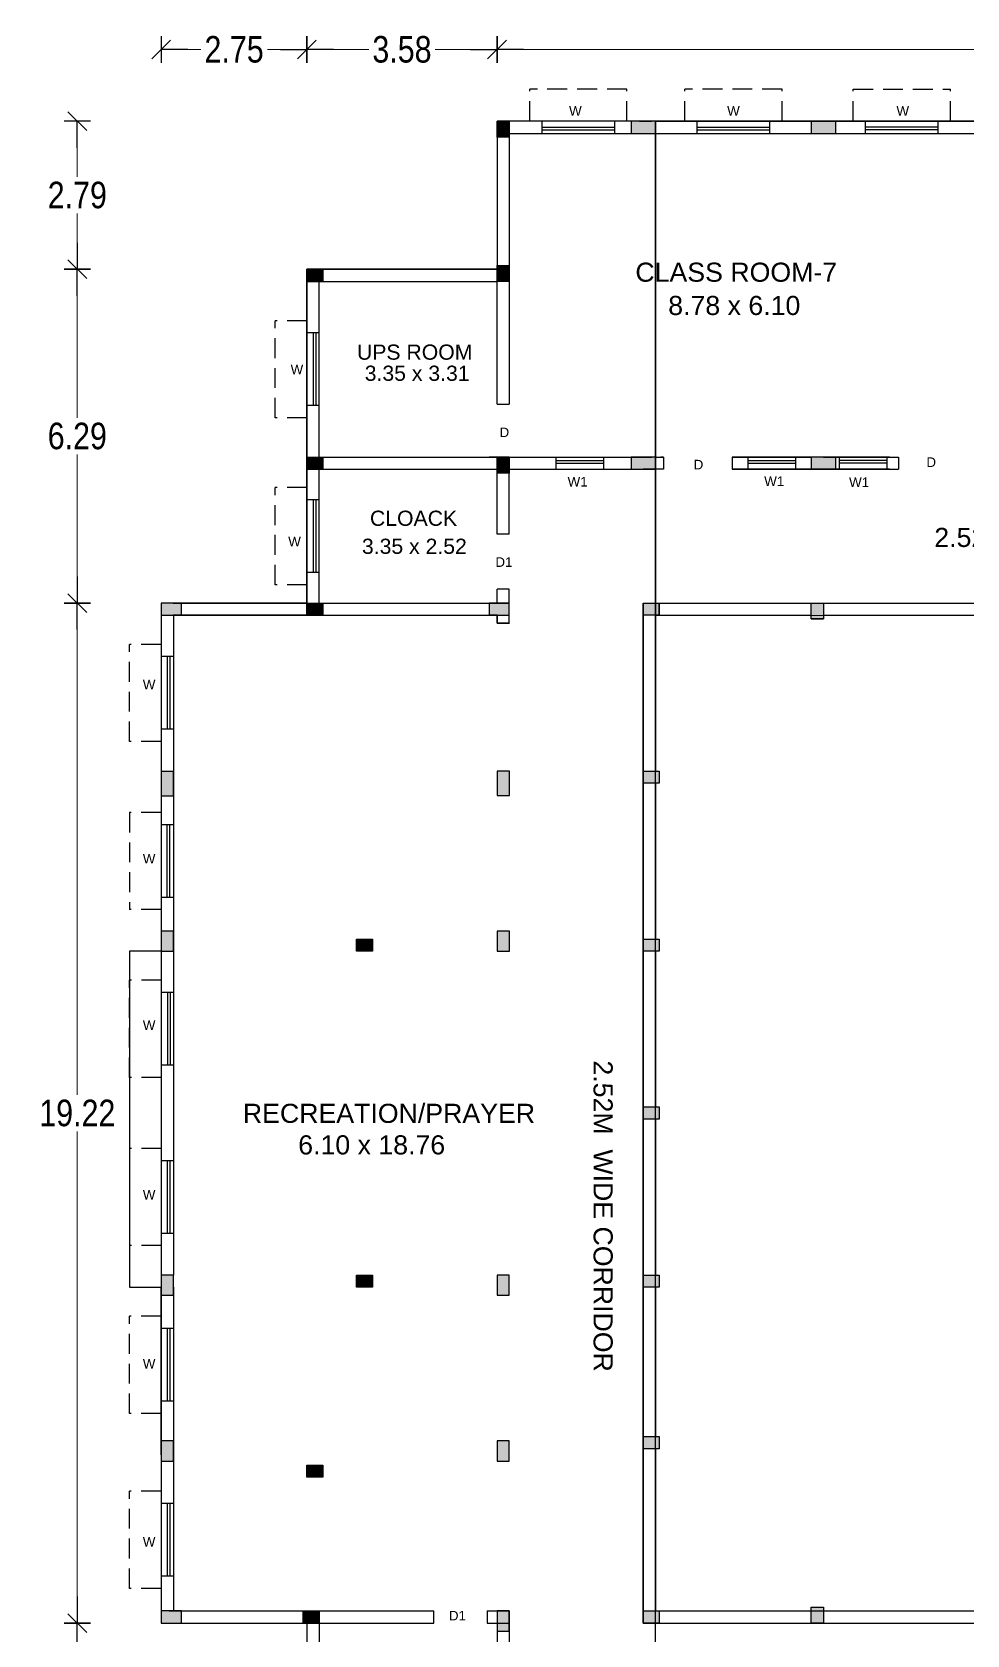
# Model space of a CAD drawing. Header units: metres. Extents: x 54 to 366, y 88 to 219.
# Drawn here: x 119.43 to 137.04, y 187.24 to 217.44 of the extents above; entities that cross this region are included whole.
import ezdxf

# ---------------------------------------------------------------- set-up
doc = ezdxf.new("R2010")
doc.units = ezdxf.units.M
doc.linetypes.add('HIDDEN2', pattern=[0.1875, 0.125, -0.0625])
doc.layers.get('Defpoints').update_dxf_attribs({"lineweight": 18})
doc.layers.add('BLK_1_FLR_1_BLT_UP_AREA_EXISTING', color=26, linetype='Continuous')
doc.layers.add('ED', color=7, linetype='Continuous')
doc.styles.get("Standard").update_dxf_attribs({"font": 'arial.ttf', "height": 0.5})
doc.styles.add('style1', font='ARIALN.TTF', dxfattribs={"height": 0.5})
doc.dimstyles.new('11', dxfattribs={"dimtxt": 0.5, "dimasz": 0.5, "dimexe": 0.18, "dimexo": 0.0625, "dimgap": 0.09, "dimtad": 0, "dimtih": 1, "dimtoh": 1, "dimzin": 0, "dimdsep": 46, "dimtxsty": 'style1', "dimblk": 'AR', "dimcen": 0.09, "dimse1": 1, "dimse2": 1, "dimclrd": 256, "dimadec": 0, "dimazin": 0, "dimtfac": 0.7, "dimtofl": 0, "dimtmove": 0, "dimatfit": 3, "dimfxl": 0, "dimfrac": 1, "dimtolj": 1, "dimtzin": 0, "dimlwd": 20, "dimarcsym": 0})

# ---------------------------------------------------------------- blocks, each defined once
blk = doc.blocks.new('AR')
for p, q in [((-1, 0), (0, 0)), ((-0.354, -0.354), (0.354, 0.354)), ((0, -0.5), (0, 0.5))]:
    blk.add_line(p, q)
blk = doc.blocks.new('*D48')
at = {"layer": 'Defpoints', "color": 0}
for p in [(124.604, 217.116), (121.859, 206.686), (124.604, 206.686)]:
    blk.add_point(p, dxfattribs=at)
at = {"layer": 'ED', "lineweight": 20}
for p, q in [((122.359, 217.116), (122.604, 217.116)), ((124.104, 217.116), (123.859, 217.116))]:
    blk.add_line(p, q, dxfattribs=at)
at = {"layer": 'ED', "lineweight": 20, "xscale": 0.5, "yscale": 0.5, "zscale": 0.5, "rotation": 180}
blk.add_blockref('AR', (121.859, 217.116), dxfattribs=at)
at = {"layer": 'ED', "lineweight": 20, "xscale": 0.5, "yscale": 0.5, "zscale": 0.5}
blk.add_blockref('AR', (124.604, 217.116), dxfattribs=at)
at = {"layer": 'ED', "color": 0, "insert": (123.232, 217.116), "char_height": 0.5, "attachment_point": 5, "style": 'style1'}
blk.add_mtext('\\A1;2.75', dxfattribs=at)
blk = doc.blocks.new('*D49')
at = {"layer": 'Defpoints', "color": 0}
for p in [(128.184, 217.116), (128.184, 215.766), (124.604, 206.686)]:
    blk.add_point(p, dxfattribs=at)
at = {"layer": 'ED', "lineweight": 20}
for p, q in [((125.104, 217.116), (125.771, 217.116)), ((127.684, 217.116), (127.017, 217.116))]:
    blk.add_line(p, q, dxfattribs=at)
at = {"layer": 'ED', "lineweight": 20, "xscale": 0.5, "yscale": 0.5, "zscale": 0.5, "rotation": 180}
blk.add_blockref('AR', (124.604, 217.116), dxfattribs=at)
at = {"layer": 'ED', "lineweight": 20, "xscale": 0.5, "yscale": 0.5, "zscale": 0.5}
blk.add_blockref('AR', (128.184, 217.116), dxfattribs=at)
at = {"layer": 'ED', "color": 0, "insert": (126.394, 217.116), "char_height": 0.5, "attachment_point": 5, "style": 'style1'}
blk.add_mtext('\\A1;3.58', dxfattribs=at)
blk = doc.blocks.new('*D50')
at = {"layer": 'Defpoints', "color": 0}
for p in [(156.199, 217.116), (156.199, 216.366), (128.184, 215.766)]:
    blk.add_point(p, dxfattribs=at)
at = {"layer": 'ED', "lineweight": 20}
for p, q in [((128.684, 217.116), (141.408, 217.116)), ((155.699, 217.116), (142.975, 217.116))]:
    blk.add_line(p, q, dxfattribs=at)
at = {"layer": 'ED', "lineweight": 20, "xscale": 0.5, "yscale": 0.5, "zscale": 0.5, "rotation": 180}
blk.add_blockref('AR', (128.184, 217.116), dxfattribs=at)
at = {"layer": 'ED', "lineweight": 20, "xscale": 0.5, "yscale": 0.5, "zscale": 0.5}
blk.add_blockref('AR', (156.199, 217.116), dxfattribs=at)
at = {"layer": 'ED', "color": 0, "insert": (142.192, 217.116), "char_height": 0.5, "attachment_point": 5, "style": 'style1'}
blk.add_mtext('\\A1;28.02', dxfattribs=at)
blk = doc.blocks.new('*D43')
at = {"layer": 'Defpoints', "color": 0}
for p in [(121.859, 187.581), (124.604, 181.136), (121.859, 174.237)]:
    blk.add_point(p, dxfattribs=at)
at = {"layer": 'ED', "lineweight": 20}
for p, q in [((122.359, 174.237), (122.604, 174.237)), ((124.104, 174.237), (123.859, 174.237))]:
    blk.add_line(p, q, dxfattribs=at)
at = {"layer": 'ED', "lineweight": 20, "xscale": 0.5, "yscale": 0.5, "zscale": 0.5, "rotation": 180}
blk.add_blockref('AR', (121.859, 174.237), dxfattribs=at)
at = {"layer": 'ED', "lineweight": 20, "xscale": 0.5, "yscale": 0.5, "zscale": 0.5}
blk.add_blockref('AR', (124.604, 174.237), dxfattribs=at)
at = {"layer": 'ED', "color": 0, "insert": (123.232, 174.237), "char_height": 0.5, "attachment_point": 5, "style": 'style1'}
blk.add_mtext('\\A1;2.75', dxfattribs=at)
blk = doc.blocks.new('*D53')
at = {"layer": 'Defpoints', "color": 0}
for p in [(128.184, 215.766), (120.279, 212.976), (128.184, 212.976)]:
    blk.add_point(p, dxfattribs=at)
at = {"layer": 'ED', "lineweight": 20}
for p, q in [((120.279, 215.266), (120.279, 214.717)), ((120.279, 213.476), (120.279, 214.026))]:
    blk.add_line(p, q, dxfattribs=at)
at = {"layer": 'ED', "lineweight": 20, "xscale": 0.5, "yscale": 0.5, "zscale": 0.5}
for p, rotation in [((120.279, 215.766), 90), ((120.279, 212.976), 270)]:
    blk.add_blockref('AR', p, dxfattribs=dict(at, rotation=rotation))
at = {"layer": 'ED', "color": 0, "insert": (120.279, 214.371), "char_height": 0.5, "attachment_point": 5, "style": 'style1'}
blk.add_mtext('\\A1;2.79', dxfattribs=at)
blk = doc.blocks.new('*D54')
at = {"layer": 'Defpoints', "color": 0}
for p in [(128.184, 212.976), (120.279, 206.686), (121.859, 206.686)]:
    blk.add_point(p, dxfattribs=at)
at = {"layer": 'ED', "lineweight": 20}
for p, q in [((120.279, 212.476), (120.279, 210.177)), ((120.279, 207.186), (120.279, 209.486))]:
    blk.add_line(p, q, dxfattribs=at)
at = {"layer": 'ED', "lineweight": 20, "xscale": 0.5, "yscale": 0.5, "zscale": 0.5}
for p, rotation in [((120.279, 212.976), 90), ((120.279, 206.686), 270)]:
    blk.add_blockref('AR', p, dxfattribs=dict(at, rotation=rotation))
at = {"layer": 'ED', "color": 0, "insert": (120.279, 209.831), "char_height": 0.5, "attachment_point": 5, "style": 'style1'}
blk.add_mtext('\\A1;6.29', dxfattribs=at)
blk = doc.blocks.new('*D55')
at = {"layer": 'Defpoints', "color": 0}
for p in [(121.859, 206.686), (120.279, 187.466), (121.859, 187.466)]:
    blk.add_point(p, dxfattribs=at)
at = {"layer": 'ED', "lineweight": 20}
for p, q in [((120.279, 206.186), (120.279, 197.422)), ((120.279, 187.966), (120.279, 196.731))]:
    blk.add_line(p, q, dxfattribs=at)
at = {"layer": 'ED', "lineweight": 20, "xscale": 0.5, "yscale": 0.5, "zscale": 0.5}
for p, rotation in [((120.279, 206.686), 90), ((120.279, 187.466), 270)]:
    blk.add_blockref('AR', p, dxfattribs=dict(at, rotation=rotation))
at = {"layer": 'ED', "color": 0, "insert": (120.279, 197.076), "char_height": 0.5, "attachment_point": 5, "style": 'style1'}
blk.add_mtext('\\A1;19.22', dxfattribs=at)
blk = doc.blocks.new('*D56')
at = {"layer": 'Defpoints', "color": 0}
for p in [(121.859, 187.466), (120.279, 181.136), (124.604, 181.136)]:
    blk.add_point(p, dxfattribs=at)
at = {"layer": 'ED', "lineweight": 20}
for p, q in [((120.279, 186.966), (120.279, 184.647)), ((120.279, 181.636), (120.279, 183.956))]:
    blk.add_line(p, q, dxfattribs=at)
at = {"layer": 'ED', "lineweight": 20, "xscale": 0.5, "yscale": 0.5, "zscale": 0.5}
for p, rotation in [((120.279, 187.466), 90), ((120.279, 181.136), 270)]:
    blk.add_blockref('AR', p, dxfattribs=dict(at, rotation=rotation))
at = {"layer": 'ED', "color": 0, "insert": (120.279, 184.301), "char_height": 0.5, "attachment_point": 5, "style": 'style1'}
blk.add_mtext('\\A1;6.33', dxfattribs=at)

msp = doc.modelspace()

# ---------------------------------------------------------------- hatches: boundary and pattern name
at = {"ltscale": 0.23}
h = msp.add_hatch(color=0, dxfattribs=at)
h.dxf.hatch_style = 1
h.paths.add_polyline_path([(128.184, 215.466), (128.414, 215.466), (128.414, 215.766), (128.184, 215.766)])
h = msp.add_hatch(color=0, dxfattribs=at)
h.dxf.hatch_style = 1
h.paths.add_polyline_path([(131.169, 215.536), (131.169, 215.766), (130.709, 215.766), (130.709, 215.536)])
h = msp.add_hatch(color=0, dxfattribs=at)
h.dxf.hatch_style = 1
h.paths.add_polyline_path([(134.564, 215.536), (134.564, 215.766), (134.104, 215.766), (134.104, 215.536)])
h = msp.add_hatch(color=0, dxfattribs=at)
h.dxf.hatch_style = 1
h.paths.add_polyline_path([(124.904, 212.746), (124.904, 212.976), (124.604, 212.976), (124.604, 212.746)])
h = msp.add_hatch(color=0, dxfattribs=at)
h.dxf.hatch_style = 1
h.paths.add_polyline_path([(128.184, 212.746), (128.414, 212.746), (128.414, 213.046), (128.184, 213.046)])
h = msp.add_hatch(color=0, dxfattribs=at)
h.dxf.hatch_style = 1
h.paths.add_polyline_path([(124.904, 209.206), (124.904, 209.436), (124.604, 209.436), (124.604, 209.206)])
h = msp.add_hatch(color=0, dxfattribs=at)
h.dxf.hatch_style = 1
h.paths.add_polyline_path([(128.184, 209.136), (128.414, 209.136), (128.414, 209.436), (128.184, 209.436)])
h = msp.add_hatch(color=0, dxfattribs=at)
h.dxf.hatch_style = 1
h.paths.add_polyline_path([(131.169, 209.206), (131.169, 209.436), (130.709, 209.436), (130.709, 209.206)])
h = msp.add_hatch(color=0, dxfattribs=at)
h.dxf.hatch_style = 1
h.paths.add_polyline_path([(134.564, 209.206), (134.564, 209.436), (134.104, 209.436), (134.104, 209.206)])
h = msp.add_hatch(color=0, dxfattribs=at)
h.dxf.hatch_style = 1
h.paths.add_polyline_path([(121.859, 206.686), (122.239, 206.686), (122.239, 206.456), (121.859, 206.456)])
h = msp.add_hatch(color=0, dxfattribs=at)
h.dxf.hatch_style = 1
h.paths.add_polyline_path([(124.904, 206.456), (124.904, 206.686), (124.604, 206.686), (124.604, 206.456)])
h = msp.add_hatch(color=0, dxfattribs=at)
h.dxf.hatch_style = 1
h.paths.add_polyline_path([(128.034, 206.456), (128.034, 206.686), (128.414, 206.686), (128.414, 206.456)])
h = msp.add_hatch(color=7)
h.dxf.hatch_style = 1
h.paths.add_polyline_path([(131.239, 206.686), (130.939, 206.686), (130.939, 206.456), (131.239, 206.456)])
h.paths.add_polyline_path([(134.334, 206.686), (134.104, 206.686), (134.104, 206.386), (134.334, 206.386)])
h.paths.add_polyline_path([(137.427, 206.686), (137.197, 206.686), (137.197, 206.386), (137.427, 206.386)])
h.paths.add_polyline_path([(140.857, 206.686), (140.627, 206.686), (140.627, 206.386), (140.857, 206.386)])
h.paths.add_polyline_path([(143.949, 206.686), (143.719, 206.686), (143.719, 206.386), (143.949, 206.386)])
h.paths.add_polyline_path([(147.099, 206.686), (146.799, 206.686), (146.799, 206.456), (147.099, 206.456)])
h.paths.add_polyline_path([(147.102, 203.521), (146.802, 203.521), (146.802, 203.291), (147.102, 203.291)])
h.paths.add_polyline_path([(147.105, 200.356), (146.805, 200.356), (146.805, 200.126), (147.105, 200.126)])
h.paths.add_polyline_path([(147.109, 197.194), (146.809, 197.194), (146.809, 196.964), (147.109, 196.964)])
h = msp.add_hatch(color=0, dxfattribs=at)
h.dxf.hatch_style = 1
h.paths.add_polyline_path([(121.859, 203.054), (122.089, 203.054), (122.089, 203.514), (121.859, 203.514)])
h = msp.add_hatch(color=0, dxfattribs=at)
h.dxf.hatch_style = 1
h.paths.add_polyline_path([(128.189, 203.061), (128.419, 203.061), (128.419, 203.521), (128.189, 203.521)])
h = msp.add_hatch(color=7)
h.dxf.hatch_style = 1
h.paths.add_polyline_path([(147.112, 194.026), (146.812, 194.026), (146.812, 193.796), (147.112, 193.796)])
h.paths.add_polyline_path([(147.115, 190.979), (146.815, 190.979), (146.815, 190.749), (147.115, 190.749)])
h.paths.add_polyline_path([(147.118, 187.696), (146.819, 187.696), (146.819, 187.466), (147.119, 187.466)])
h.paths.add_polyline_path([(143.949, 187.766), (143.719, 187.766), (143.719, 187.466), (143.949, 187.466)])
h.paths.add_polyline_path([(140.859, 187.766), (140.629, 187.766), (140.629, 187.466), (140.859, 187.466)])
h.paths.add_polyline_path([(137.429, 187.766), (137.199, 187.766), (137.199, 187.466), (137.429, 187.466)])
h.paths.add_polyline_path([(134.334, 187.766), (134.104, 187.766), (134.104, 187.466), (134.334, 187.466)])
h.paths.add_polyline_path([(131.239, 187.696), (130.939, 187.696), (130.939, 187.466), (131.239, 187.466)])
h.paths.add_polyline_path([(131.239, 190.981), (130.939, 190.981), (130.939, 190.751), (131.239, 190.751)])
h.paths.add_polyline_path([(131.239, 194.026), (130.939, 194.026), (130.939, 193.796), (131.239, 193.796)])
h.paths.add_polyline_path([(131.239, 197.194), (130.939, 197.194), (130.939, 196.964), (131.239, 196.964)])
h.paths.add_polyline_path([(131.239, 200.356), (130.939, 200.356), (130.939, 200.126), (131.239, 200.126)])
h.paths.add_polyline_path([(131.239, 203.521), (130.939, 203.521), (130.939, 203.291), (131.239, 203.291)])
h = msp.add_hatch(color=0, dxfattribs=at)
h.dxf.hatch_style = 1
h.paths.add_polyline_path([(122.089, 200.506), (122.089, 200.126), (121.859, 200.126), (121.859, 200.506)])
h = msp.add_hatch(color=0, dxfattribs=at)
h.dxf.hatch_style = 1
h.paths.add_polyline_path([(125.839, 200.126), (125.839, 200.356), (125.539, 200.356), (125.539, 200.126)])
h = msp.add_hatch(color=0, dxfattribs=at)
h.dxf.hatch_style = 1
h.paths.add_polyline_path([(128.419, 200.506), (128.419, 200.126), (128.189, 200.126), (128.189, 200.506)])
h = msp.add_hatch(color=0, dxfattribs=at)
h.dxf.hatch_style = 1
h.paths.add_polyline_path([(122.089, 194.026), (122.089, 193.646), (121.859, 193.646), (121.859, 194.026)])
h = msp.add_hatch(color=0, dxfattribs=at)
h.dxf.hatch_style = 1
h.paths.add_polyline_path([(125.839, 193.796), (125.839, 194.026), (125.539, 194.026), (125.539, 193.796)])
h = msp.add_hatch(color=0, dxfattribs=at)
h.dxf.hatch_style = 1
h.paths.add_polyline_path([(128.414, 194.026), (128.414, 193.646), (128.184, 193.646), (128.184, 194.026)])
h = msp.add_hatch(color=0, dxfattribs=at)
h.dxf.hatch_style = 1
h.paths.add_polyline_path([(122.089, 190.901), (122.089, 190.521), (121.859, 190.521), (121.859, 190.901)])
h = msp.add_hatch(color=0, dxfattribs=at)
h.dxf.hatch_style = 1
h.paths.add_polyline_path([(128.414, 190.901), (128.414, 190.521), (128.184, 190.521), (128.184, 190.901)])
h = msp.add_hatch(color=0, dxfattribs=at)
h.dxf.hatch_style = 1
h.paths.add_polyline_path([(124.904, 190.216), (124.904, 190.446), (124.604, 190.446), (124.604, 190.216)])
h = msp.add_hatch(color=0, dxfattribs=at)
h.dxf.hatch_style = 1
h.paths.add_polyline_path([(121.859, 187.696), (122.239, 187.696), (122.239, 187.466), (121.859, 187.466)])
h = msp.add_hatch(color=0, dxfattribs=at)
h.dxf.hatch_style = 1
h.paths.add_polyline_path([(124.834, 187.466), (124.834, 187.696), (124.534, 187.696), (124.534, 187.466)])
h = msp.add_hatch(color=0, dxfattribs=at)
h.dxf.hatch_style = 1
h.paths.add_polyline_path([(128.414, 187.696), (128.414, 187.316), (128.184, 187.316), (128.184, 187.696)])

# ---------------------------------------------------------------- linework, layer by layer
at = {"linetype": 'HIDDEN2', "ltscale": 3}
for p, q in [((128.802, 215.766), (128.802, 216.366)), ((130.632, 216.366), (128.802, 216.366)), ((130.632, 215.766), (130.632, 216.366)), ((131.725, 215.766), (131.725, 216.366)), ((133.555, 216.366), (131.725, 216.366)), ((133.555, 215.766), (133.555, 216.366)), ((134.893, 215.766), (134.893, 216.366)), ((134.893, 216.366), (136.723, 216.366)), ((136.723, 215.766), (136.723, 216.366)), ((124.604, 212.006), (124.004, 212.006)), ((124.004, 210.176), (124.004, 212.006)), ((124.604, 210.176), (124.004, 210.176)), ((124.604, 208.861), (124.004, 208.861)), ((124.004, 207.031), (124.004, 208.861)), ((124.604, 207.031), (124.004, 207.031)), ((121.859, 205.908), (121.259, 205.908)), ((121.259, 204.078), (121.259, 205.908)), ((121.859, 204.078), (121.259, 204.078)), ((121.859, 202.74), (121.259, 202.74)), ((121.259, 202.74), (121.259, 200.91)), ((121.859, 200.91), (121.259, 200.91)), ((121.864, 199.578), (121.264, 199.578)), ((121.264, 197.748), (121.264, 199.578)), ((121.864, 197.748), (121.264, 197.748)), ((121.864, 196.41), (121.264, 196.41)), ((121.264, 196.41), (121.264, 194.58)), ((121.864, 194.58), (121.264, 194.58)), ((121.859, 193.248), (121.259, 193.248)), ((121.259, 191.418), (121.259, 193.248)), ((121.859, 191.418), (121.259, 191.418)), ((121.859, 189.952), (121.259, 189.952)), ((121.259, 188.122), (121.259, 189.952)), ((121.859, 188.122), (121.259, 188.122))]:
    msp.add_line(p, q, dxfattribs=at)
at = {"color": 0, "ltscale": 0.23}
for p, q in [((130.939, 215.766), (128.184, 215.766)), ((128.184, 215.766), (128.184, 212.976)), ((130.869, 215.766), (131.099, 215.766)), ((131.169, 215.766), (146.889, 215.766)), ((136.794, 215.766), (137.024, 215.766)), ((128.414, 215.536), (149.639, 215.536)), ((128.414, 215.536), (128.414, 210.436)), ((124.604, 206.686), (124.604, 212.976)), ((124.604, 212.976), (128.184, 212.976)), ((124.984, 212.976), (124.604, 212.976)), ((124.604, 212.746), (124.984, 212.746)), ((124.604, 212.746), (124.984, 212.746)), ((124.834, 209.436), (124.834, 212.746)), ((124.834, 212.746), (128.184, 212.746)), ((128.184, 210.436), (128.184, 212.746)), ((128.184, 210.436), (128.414, 210.436)), ((124.834, 209.436), (128.184, 209.436)), ((128.414, 209.436), (128.034, 209.436)), ((128.184, 209.436), (128.414, 209.436)), ((128.414, 209.436), (130.939, 209.436)), ((130.869, 209.436), (131.099, 209.436)), ((131.169, 209.436), (131.319, 209.436)), ((131.319, 209.436), (131.269, 209.436)), ((131.319, 209.436), (131.319, 209.206)), ((134.104, 209.436), (132.614, 209.436)), ((132.614, 209.436), (132.614, 209.206)), ((132.614, 209.436), (134.104, 209.436)), ((135.574, 209.436), (134.334, 209.436)), ((134.334, 209.436), (135.747, 209.436)), ((135.747, 209.436), (135.747, 209.206)), ((124.604, 209.206), (124.984, 209.206)), ((124.834, 206.686), (124.834, 209.206)), ((124.834, 209.206), (128.184, 209.206)), ((128.034, 209.206), (128.184, 209.206)), ((128.184, 207.985), (128.184, 209.206)), ((128.414, 209.206), (131.169, 209.206)), ((128.414, 207.985), (128.414, 209.206)), ((131.319, 209.206), (130.939, 209.206)), ((135.574, 209.206), (132.614, 209.206)), ((132.614, 209.206), (135.747, 209.206)), ((128.414, 207.985), (128.414, 208.306)), ((128.414, 207.985), (128.184, 207.985)), ((128.184, 206.686), (128.184, 206.948)), ((128.414, 206.948), (128.184, 206.948)), ((128.414, 206.686), (128.414, 206.948)), ((128.414, 206.686), (128.414, 206.948)), ((122.239, 206.686), (121.859, 206.686)), ((121.859, 206.686), (121.859, 194.026)), ((122.084, 206.686), (124.604, 206.686)), ((122.239, 206.456), (122.239, 206.686)), ((124.834, 206.686), (128.034, 206.686)), ((128.414, 206.686), (128.034, 206.686)), ((128.034, 206.686), (128.414, 206.686)), ((128.414, 206.686), (128.034, 206.686)), ((128.414, 206.306), (128.414, 206.686)), ((128.414, 206.456), (128.414, 206.686)), ((131.239, 206.456), (131.239, 206.686)), ((121.859, 206.456), (122.239, 206.456)), ((124.834, 206.456), (122.084, 206.456)), ((122.084, 206.456), (124.834, 206.456)), ((122.089, 206.456), (122.089, 194.026)), ((124.604, 206.456), (124.984, 206.456)), ((124.834, 206.456), (128.034, 206.456)), ((128.184, 206.456), (128.034, 206.456)), ((128.034, 206.456), (128.184, 206.456)), ((128.034, 206.456), (128.414, 206.456)), ((128.184, 206.306), (128.184, 206.456)), ((128.414, 206.306), (128.184, 206.306)), ((128.189, 206.456), (128.189, 206.306)), ((128.189, 206.306), (128.189, 206.356)), ((128.189, 206.306), (128.419, 206.306)), ((134.104, 206.386), (134.334, 206.386)), ((121.859, 200.506), (121.859, 200.126)), ((122.089, 200.126), (122.089, 200.506)), ((125.609, 200.356), (125.839, 200.356)), ((128.189, 200.506), (128.189, 200.126)), ((128.419, 200.126), (128.419, 200.506)), ((121.859, 200.126), (122.089, 200.126)), ((128.189, 200.126), (128.419, 200.126)), ((121.859, 194.026), (121.859, 187.466)), ((122.089, 193.796), (122.089, 187.696)), ((125.839, 193.796), (125.609, 193.796)), ((121.864, 190.821), (121.859, 190.821)), ((122.009, 187.696), (122.239, 187.696)), ((122.089, 187.696), (124.834, 187.696)), ((124.689, 187.696), (126.997, 187.696)), ((126.997, 187.466), (126.997, 187.696)), ((127.997, 187.696), (127.997, 187.466)), ((127.997, 187.696), (128.414, 187.696)), ((128.184, 187.696), (128.414, 187.696)), ((128.184, 187.696), (128.184, 187.316)), ((128.414, 187.466), (128.414, 187.696)), ((128.414, 187.696), (128.414, 185.846)), ((121.859, 187.466), (124.834, 187.466)), ((124.604, 187.466), (124.604, 181.146)), ((124.834, 187.466), (124.834, 184.946)), ((124.834, 187.466), (126.997, 187.466)), ((127.997, 187.466), (128.269, 187.466)), ((128.184, 187.466), (128.414, 187.466)), ((128.184, 187.466), (128.184, 185.846)), ((128.184, 187.316), (128.414, 187.316)), ((128.414, 187.466), (128.414, 187.316)), ((134.104, 187.466), (134.334, 187.466))]:
    msp.add_line(p, q, dxfattribs=at)
at = {"color": 0, "lineweight": 25, "ltscale": 0.23}
for p, q in [((129.032, 215.536), (129.032, 215.766)), ((129.032, 215.651), (130.402, 215.651)), ((130.402, 215.536), (130.402, 215.766)), ((131.955, 215.536), (131.955, 215.766)), ((131.955, 215.651), (133.325, 215.651)), ((133.325, 215.536), (133.325, 215.766)), ((135.123, 215.536), (135.123, 215.766)), ((136.493, 215.651), (135.123, 215.651)), ((136.493, 215.536), (136.493, 215.766)), ((129.032, 215.601), (130.402, 215.601)), ((131.955, 215.601), (133.325, 215.601)), ((136.493, 215.601), (135.123, 215.601)), ((124.834, 211.776), (124.604, 211.776)), ((124.719, 211.776), (124.719, 210.406)), ((124.769, 211.776), (124.769, 210.406)), ((124.834, 210.406), (124.604, 210.406)), ((129.293, 209.436), (129.293, 209.206)), ((129.293, 209.371), (130.193, 209.371)), ((129.293, 209.321), (130.193, 209.321)), ((130.193, 209.436), (130.193, 209.206)), ((132.909, 209.436), (132.909, 209.206)), ((132.909, 209.371), (133.809, 209.371)), ((132.909, 209.321), (133.809, 209.321)), ((133.809, 209.436), (133.809, 209.206)), ((134.629, 209.436), (134.629, 209.206)), ((135.529, 209.371), (134.629, 209.371)), ((135.529, 209.321), (134.629, 209.321)), ((135.529, 209.436), (135.529, 209.206)), ((124.834, 208.631), (124.604, 208.631)), ((124.719, 208.631), (124.719, 207.261)), ((124.769, 208.631), (124.769, 207.261)), ((124.834, 207.261), (124.604, 207.261)), ((130.939, 206.686), (147.099, 206.686)), ((130.939, 187.466), (130.939, 206.686)), ((130.939, 206.686), (130.939, 187.466)), ((131.169, 206.456), (131.169, 203.521)), ((131.239, 206.456), (134.104, 206.456)), ((134.334, 206.456), (137.197, 206.456)), ((122.089, 205.678), (121.859, 205.678)), ((121.974, 205.678), (121.974, 204.308)), ((122.024, 205.678), (122.024, 204.308)), ((122.089, 204.308), (121.859, 204.308)), ((131.169, 203.291), (131.169, 200.356)), ((122.089, 202.51), (121.859, 202.51)), ((121.974, 201.14), (121.974, 202.51)), ((122.024, 201.14), (122.024, 202.51)), ((122.089, 201.14), (121.859, 201.14)), ((131.169, 200.126), (131.169, 197.194)), ((122.094, 199.348), (121.864, 199.348)), ((121.979, 199.348), (121.979, 197.978)), ((122.029, 199.348), (122.029, 197.978)), ((122.094, 197.978), (121.864, 197.978)), ((131.169, 196.964), (131.169, 194.026)), ((122.094, 196.18), (121.864, 196.18)), ((121.979, 194.81), (121.979, 196.18)), ((122.029, 194.81), (122.029, 196.18)), ((122.094, 194.81), (121.864, 194.81)), ((131.169, 193.796), (131.169, 190.981)), ((122.089, 193.018), (121.859, 193.018)), ((121.974, 193.018), (121.974, 191.648)), ((122.024, 193.018), (122.024, 191.648)), ((122.089, 191.648), (121.859, 191.648)), ((131.169, 190.751), (131.169, 187.696)), ((122.089, 189.722), (121.859, 189.722)), ((121.974, 189.722), (121.974, 188.352)), ((122.024, 189.722), (122.024, 188.352)), ((122.089, 188.352), (121.859, 188.352)), ((131.169, 187.696), (134.104, 187.696)), ((134.334, 187.696), (137.199, 187.696)), ((130.939, 187.466), (147.119, 187.466))]:
    msp.add_line(p, q, dxfattribs=at)
at = {"color": 0, "ltscale": 0.23}
for points in [[(128.184, 215.766), (128.414, 215.766), (128.414, 215.466)], [(124.604, 212.746), (124.604, 212.976), (124.904, 212.976)], [(128.184, 213.046), (128.414, 213.046), (128.414, 212.746)], [(124.604, 209.206), (124.604, 209.436), (124.904, 209.436)], [(128.184, 209.436), (128.414, 209.436), (128.414, 209.136)], [(124.604, 206.456), (124.604, 206.686), (124.904, 206.686)], [(125.539, 200.126), (125.539, 200.356), (125.839, 200.356)], [(125.539, 193.796), (125.539, 194.026), (125.839, 194.026)], [(124.604, 190.216), (124.604, 190.446), (124.904, 190.446)], [(124.534, 187.466), (124.534, 187.696), (124.834, 187.696)]]:
    msp.add_lwpolyline(points, dxfattribs=at)
for points in [[(128.184, 215.766), (128.414, 215.766), (128.414, 215.466), (128.184, 215.466)], [(131.169, 215.536), (131.169, 215.766), (130.709, 215.766), (130.709, 215.536)], [(134.564, 215.536), (134.564, 215.766), (134.104, 215.766), (134.104, 215.536)], [(124.604, 212.746), (124.604, 212.976), (124.904, 212.976), (124.904, 212.746)], [(128.184, 213.046), (128.414, 213.046), (128.414, 212.746), (128.184, 212.746)], [(124.604, 209.206), (124.604, 209.436), (124.904, 209.436), (124.904, 209.206)], [(128.184, 209.436), (128.414, 209.436), (128.414, 209.136), (128.184, 209.136)], [(131.169, 209.206), (131.169, 209.436), (130.709, 209.436), (130.709, 209.206)], [(134.564, 209.206), (134.564, 209.436), (134.104, 209.436), (134.104, 209.206)], [(122.239, 206.686), (121.859, 206.686), (121.859, 206.456), (122.239, 206.456)], [(124.604, 206.456), (124.604, 206.686), (124.904, 206.686), (124.904, 206.456)], [(128.414, 206.686), (128.034, 206.686), (128.034, 206.456), (128.414, 206.456)], [(130.939, 206.686), (131.239, 206.686), (131.239, 206.456), (130.939, 206.456)], [(134.334, 206.686), (134.334, 206.386), (134.104, 206.386), (134.104, 206.686)], [(121.859, 203.054), (122.089, 203.054), (122.089, 203.514), (121.859, 203.514)], [(128.189, 203.061), (128.419, 203.061), (128.419, 203.521), (128.189, 203.521)], [(130.939, 203.521), (131.239, 203.521), (131.239, 203.291), (130.939, 203.291)], [(122.089, 200.126), (122.089, 200.506), (121.859, 200.506), (121.859, 200.126)], [(125.539, 200.126), (125.539, 200.356), (125.839, 200.356), (125.839, 200.126)], [(128.419, 200.126), (128.419, 200.506), (128.189, 200.506), (128.189, 200.126)], [(130.939, 200.356), (131.239, 200.356), (131.239, 200.126), (130.939, 200.126)], [(130.939, 197.194), (131.239, 197.194), (131.239, 196.964), (130.939, 196.964)], [(122.089, 193.646), (122.089, 194.026), (121.859, 194.026), (121.859, 193.646)], [(125.539, 193.796), (125.539, 194.026), (125.839, 194.026), (125.839, 193.796)], [(128.414, 193.646), (128.414, 194.026), (128.184, 194.026), (128.184, 193.646)], [(130.939, 194.026), (131.239, 194.026), (131.239, 193.796), (130.939, 193.796)], [(122.089, 190.521), (122.089, 190.901), (121.859, 190.901), (121.859, 190.521)], [(128.414, 190.521), (128.414, 190.901), (128.184, 190.901), (128.184, 190.521)], [(130.939, 190.981), (131.239, 190.981), (131.239, 190.751), (130.939, 190.751)], [(124.604, 190.216), (124.604, 190.446), (124.904, 190.446), (124.904, 190.216)], [(122.239, 187.696), (121.859, 187.696), (121.859, 187.466), (122.239, 187.466)], [(124.534, 187.466), (124.534, 187.696), (124.834, 187.696), (124.834, 187.466)], [(128.414, 187.316), (128.414, 187.696), (128.184, 187.696), (128.184, 187.316)], [(130.939, 187.696), (131.239, 187.696), (131.239, 187.466), (130.939, 187.466)], [(134.334, 187.766), (134.334, 187.466), (134.104, 187.466), (134.104, 187.766)]]:
    msp.add_lwpolyline(points, close=True, dxfattribs=at)
at = {"layer": 'BLK_1_FLR_1_BLT_UP_AREA_EXISTING', "color": 26}
for points in [[(131.169, 215.766), (128.184, 215.766), (128.184, 212.976), (124.604, 212.976), (124.604, 206.686), (121.859, 206.686), (121.859, 200.126), (121.259, 200.126), (121.259, 193.796), (121.854, 193.796), (121.859, 187.466), (124.604, 187.466), (124.604, 181.136), (128.184, 181.136), (128.184, 178.386), (131.169, 178.386), (131.169, 215.766)], [(131.169, 206.456), (146.889, 206.454), (146.889, 215.766), (131.169, 215.766), (131.169, 206.456)], [(131.169, 187.696), (146.889, 187.696), (146.889, 178.386), (131.169, 178.386), (131.169, 187.696)]]:
    msp.add_lwpolyline(points, close=True, dxfattribs=at)

# ---------------------------------------------------------------- texts
at = {"linetype": 'Continuous'}
for s, height, p in [('W', 0.18, (129.542, 215.868)), ('W', 0.18, (132.519, 215.868)), ('W', 0.18, (135.708, 215.868)), ('CLASS ROOM-7', 0.36, (130.79, 212.74)), ('8.78 x 6.10', 0.36, (131.409, 212.113)), ('UPS ROOM', 0.2859, (125.546, 211.271)), ('W', 0.18, (124.297, 210.998)), ('3.35 x 3.31', 0.28586, (125.692, 210.873)), ('D', 0.18, (128.232, 209.812)), ('D', 0.18, (131.888, 209.205)), ('D', 0.18, (136.272, 209.25)), ('W1', 0.18, (129.514, 208.882)), ('W1', 0.18, (133.217, 208.891)), ('W1', 0.18, (134.816, 208.872)), ('CLOACK', 0.2859, (125.791, 208.141)), ('2.52 M  WIDE CORRIDOR', 0.36, (136.421, 207.743)), ('W', 0.18, (124.252, 207.754)), ('3.35 x 2.52', 0.28586, (125.64, 207.613)), ('D1', 0.18, (128.154, 207.368)), ('W', 0.18, (121.513, 205.06)), ('W', 0.18, (121.513, 201.78)), ('W', 0.18, (121.513, 198.643)), ('RECREATION/PRAYER', 0.36, (123.397, 196.892)), ('6.10 x 18.76', 0.36, (124.44, 196.298)), ('W', 0.18, (121.513, 195.448)), ('W', 0.18, (121.513, 192.264)), ('W', 0.18, (121.513, 188.909)), ('D1', 0.18, (127.278, 187.518))]:
    msp.add_text(s, height=height, dxfattribs=at).set_placement(p)
msp.add_text('2.52M  WIDE CORRIDOR', height=0.36, rotation=270, dxfattribs=at).set_placement((130.003, 198.069))

# ---------------------------------------------------------------- dimensions: what is measured, and where the dimension line sits
at = {"layer": 'ED'}
for base, p1, p2, override, picture, middle in [((124.604079957, 217.116167945), (121.859079957, 206.686368328), (124.604079957, 206.686368328), {"dimpost": '\\X', "dimfxl": 3, "dimfxlon": 1, "dimarcsym": 1}, '*D48', (123.231579957, 217.116167945)), ((128.184, 217.116), (124.604, 206.686), (128.184, 215.766), {"dimpost": '\\X', "dimtmove": 1, "dimfxl": 3, "dimfxlon": 1, "dimarcsym": 1}, '*D49', (126.394, 217.116)), ((156.199079957, 217.116167945), (128.184079957, 215.766368328), (156.199079957, 216.366368328), {"dimpost": '\\X', "dimtmove": 1, "dimfxl": 3, "dimfxlon": 1, "dimarcsym": 1}, '*D50', (142.191579957, 217.116167945)), ((121.859079957, 174.236538731), (124.604079957, 181.136368328), (121.859079957, 187.581368328), {"dimpost": '\\X', "dimtmove": 1, "dimfxl": 3, "dimfxlon": 1, "dimarcsym": 1}, '*D43', (123.231579957, 174.236538731))]:
    dim = msp.add_linear_dim(base=base, p1=p1, p2=p2, dimstyle='11', override=override, dxfattribs=at)
    dim.commit()
    dim.dimension.update_dxf_attribs({"geometry": picture, "text_midpoint": middle})
for base, p1, p2, override, picture, middle in [((120.279, 212.976), (128.184, 215.766), (128.184, 212.976), {"dimpost": '\\X', "dimfxl": 3, "dimfxlon": 1, "dimarcsym": 1}, '*D53', (120.279, 214.371)), ((120.279, 206.686), (128.184, 212.976), (121.859, 206.686), {"dimpost": '\\X', "dimtmove": 1, "dimfxl": 3, "dimfxlon": 1, "dimarcsym": 1}, '*D54', (120.279, 209.831)), ((120.279, 187.466), (121.859, 206.686), (121.859, 187.466), {"dimpost": '\\X', "dimtmove": 1, "dimfxl": 3, "dimfxlon": 1, "dimarcsym": 1}, '*D55', (120.279, 197.076)), ((120.279, 181.136), (121.859, 187.466), (124.604, 181.136), {"dimpost": '\\X', "dimtmove": 1, "dimfxl": 3, "dimfxlon": 1, "dimarcsym": 1}, '*D56', (120.279, 184.301))]:
    dim = msp.add_linear_dim(base=base, p1=p1, p2=p2, angle=90, dimstyle='11', override=override, dxfattribs=at)
    dim.commit()
    dim.dimension.update_dxf_attribs({"geometry": picture, "text_midpoint": middle})

doc.saveas('drawing.dxf')
